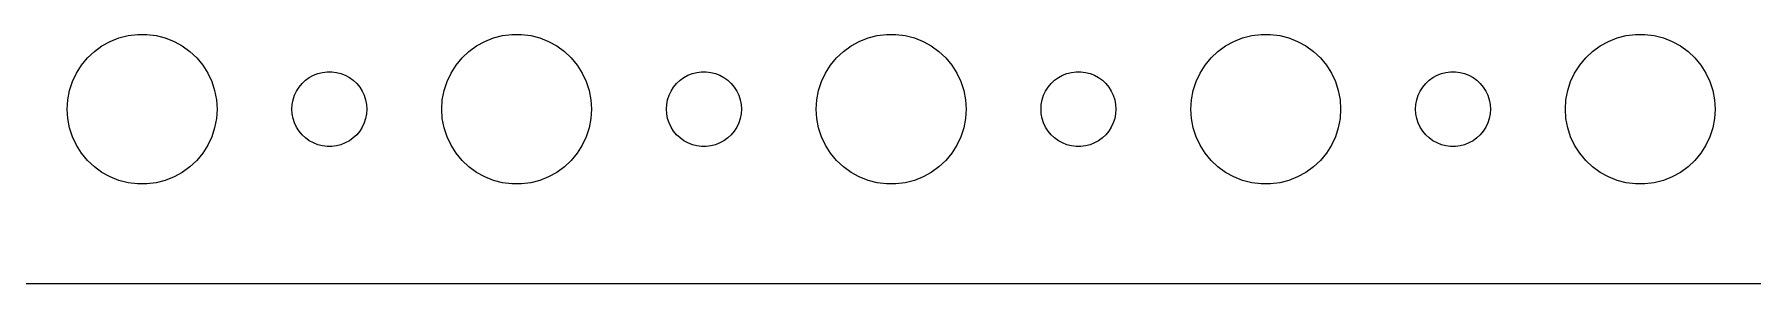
# Model space of a CAD drawing. Header units: metres. Extents: x -134 to 134, y -134 to 134.
# Drawn here: x -71.8 to -3, y -134.5 to -124.5 of the extents above; entities that cross this region are included whole.
import ezdxf

# ---------------------------------------------------------------- set-up
doc = ezdxf.new("R2010")
doc.units = ezdxf.units.M

msp = doc.modelspace()

# ---------------------------------------------------------------- linework, layer by layer
for p, q in [((-68.427, -124.647), (-68.0621, -124.553)), ((-68.0621, -124.553), (-67.6884, -124.506)), ((-67.6884, -124.506), (-67.3116, -124.506)), ((-67.3116, -124.506), (-66.9379, -124.553)), ((-66.9379, -124.553), (-66.573, -124.647)), ((-53.427, -124.647), (-53.0621, -124.553)), ((-53.0621, -124.553), (-52.6884, -124.506)), ((-52.6884, -124.506), (-52.3116, -124.506)), ((-52.3116, -124.506), (-51.9379, -124.553)), ((-51.9379, -124.553), (-51.5729, -124.647)), ((-38.427, -124.647), (-38.0621, -124.553)), ((-38.0621, -124.553), (-37.6884, -124.506)), ((-37.6884, -124.506), (-37.3116, -124.506)), ((-37.3116, -124.506), (-36.9379, -124.553)), ((-36.9379, -124.553), (-36.5729, -124.647)), ((-23.427, -124.647), (-23.0621, -124.553)), ((-23.0621, -124.553), (-22.6884, -124.506)), ((-22.6884, -124.506), (-22.3116, -124.506)), ((-22.3116, -124.506), (-21.9379, -124.553)), ((-21.9379, -124.553), (-21.5729, -124.647)), ((-8.42705, -124.647), (-8.06213, -124.553)), ((-8.06213, -124.553), (-7.68837, -124.506)), ((-7.68837, -124.506), (-7.31161, -124.506)), ((-7.31161, -124.506), (-6.93785, -124.553)), ((-6.93785, -124.553), (-6.57294, -124.647)), ((-69.6869, -125.446), (-69.4123, -125.188)), ((-69.4123, -125.188), (-69.1075, -124.967)), ((-69.1075, -124.967), (-68.7773, -124.786)), ((-68.7773, -124.786), (-68.427, -124.647)), ((-66.573, -124.647), (-66.2227, -124.786)), ((-66.2227, -124.786), (-65.8925, -124.967)), ((-65.8925, -124.967), (-65.5877, -125.188)), ((-65.5877, -125.188), (-65.3131, -125.446)), ((-54.6869, -125.446), (-54.4123, -125.188)), ((-54.4123, -125.188), (-54.1075, -124.967)), ((-54.1075, -124.967), (-53.7773, -124.786)), ((-53.7773, -124.786), (-53.427, -124.647)), ((-51.5729, -124.647), (-51.2227, -124.786)), ((-51.2227, -124.786), (-50.8925, -124.967)), ((-50.8925, -124.967), (-50.5877, -125.188)), ((-50.5877, -125.188), (-50.3131, -125.446)), ((-39.6869, -125.446), (-39.4123, -125.188)), ((-39.4123, -125.188), (-39.1075, -124.967)), ((-39.1075, -124.967), (-38.7773, -124.786)), ((-38.7773, -124.786), (-38.427, -124.647)), ((-36.5729, -124.647), (-36.2227, -124.786)), ((-36.2227, -124.786), (-35.8925, -124.967)), ((-35.8925, -124.967), (-35.5877, -125.188)), ((-35.5877, -125.188), (-35.3131, -125.446)), ((-24.6869, -125.446), (-24.4123, -125.188)), ((-24.4123, -125.188), (-24.1075, -124.967)), ((-24.1075, -124.967), (-23.7773, -124.786)), ((-23.7773, -124.786), (-23.427, -124.647)), ((-21.5729, -124.647), (-21.2227, -124.786)), ((-21.2227, -124.786), (-20.8925, -124.967)), ((-20.8925, -124.967), (-20.5877, -125.188)), ((-20.5877, -125.188), (-20.3131, -125.446)), ((-9.6869, -125.446), (-9.41226, -125.188)), ((-9.41226, -125.188), (-9.10747, -124.967)), ((-9.10747, -124.967), (-8.77733, -124.786)), ((-8.77733, -124.786), (-8.42705, -124.647)), ((-6.57294, -124.647), (-6.22266, -124.786)), ((-6.22266, -124.786), (-5.89252, -124.967)), ((-5.89252, -124.967), (-5.58772, -125.188)), ((-5.58772, -125.188), (-5.31308, -125.446)), ((-70.1289, -126.055), (-69.927, -125.737)), ((-69.927, -125.737), (-69.6869, -125.446)), ((-65.3131, -125.446), (-65.073, -125.737)), ((-65.073, -125.737), (-64.8711, -126.055)), ((-55.1289, -126.055), (-54.927, -125.737)), ((-54.927, -125.737), (-54.6869, -125.446)), ((-50.3131, -125.446), (-50.0729, -125.737)), ((-50.0729, -125.737), (-49.8711, -126.055)), ((-40.1289, -126.055), (-39.927, -125.737)), ((-39.927, -125.737), (-39.6869, -125.446)), ((-35.3131, -125.446), (-35.0729, -125.737)), ((-35.0729, -125.737), (-34.8711, -126.055)), ((-25.1289, -126.055), (-24.927, -125.737)), ((-24.927, -125.737), (-24.6869, -125.446)), ((-20.3131, -125.446), (-20.0729, -125.737)), ((-20.0729, -125.737), (-19.8711, -126.055)), ((-10.1289, -126.055), (-9.92705, -125.737)), ((-9.92705, -125.737), (-9.6869, -125.446)), ((-5.31308, -125.446), (-5.07294, -125.737)), ((-5.07294, -125.737), (-4.87108, -126.055)), ((-70.4057, -126.754), (-70.2893, -126.396)), ((-70.2893, -126.396), (-70.1289, -126.055)), ((-64.8711, -126.055), (-64.7107, -126.396)), ((-64.7107, -126.396), (-64.5943, -126.754)), ((-61.3145, -126.777), (-61.2135, -126.618)), ((-61.2135, -126.618), (-61.0934, -126.473)), ((-61.0934, -126.473), (-60.9561, -126.344)), ((-60.9561, -126.344), (-60.8037, -126.234)), ((-60.8037, -126.234), (-60.6387, -126.143)), ((-60.6387, -126.143), (-60.4635, -126.073)), ((-60.4635, -126.073), (-60.2811, -126.027)), ((-60.2811, -126.027), (-60.0942, -126.003)), ((-60.0942, -126.003), (-59.9058, -126.003)), ((-59.9058, -126.003), (-59.7189, -126.027)), ((-59.7189, -126.027), (-59.5365, -126.073)), ((-59.5365, -126.073), (-59.3613, -126.143)), ((-59.3613, -126.143), (-59.1963, -126.234)), ((-59.1963, -126.234), (-59.0439, -126.344)), ((-59.0439, -126.344), (-58.9065, -126.473)), ((-58.9065, -126.473), (-58.7865, -126.618)), ((-58.7865, -126.618), (-58.6855, -126.777)), ((-55.4057, -126.754), (-55.2893, -126.396)), ((-55.2893, -126.396), (-55.1289, -126.055)), ((-49.8711, -126.055), (-49.7107, -126.396)), ((-49.7107, -126.396), (-49.5942, -126.754)), ((-46.3145, -126.777), (-46.2135, -126.618)), ((-46.2135, -126.618), (-46.0934, -126.473)), ((-46.0934, -126.473), (-45.9561, -126.344)), ((-45.9561, -126.344), (-45.8037, -126.234)), ((-45.8037, -126.234), (-45.6387, -126.143)), ((-45.6387, -126.143), (-45.4635, -126.073)), ((-45.4635, -126.073), (-45.2811, -126.027)), ((-45.2811, -126.027), (-45.0942, -126.003)), ((-45.0942, -126.003), (-44.9058, -126.003)), ((-44.9058, -126.003), (-44.7189, -126.027)), ((-44.7189, -126.027), (-44.5365, -126.073)), ((-44.5365, -126.073), (-44.3613, -126.143)), ((-44.3613, -126.143), (-44.1963, -126.234)), ((-44.1963, -126.234), (-44.0439, -126.344)), ((-44.0439, -126.344), (-43.9065, -126.473)), ((-43.9065, -126.473), (-43.7865, -126.618)), ((-43.7865, -126.618), (-43.6855, -126.777)), ((-40.4057, -126.754), (-40.2893, -126.396)), ((-40.2893, -126.396), (-40.1289, -126.055)), ((-34.8711, -126.055), (-34.7107, -126.396)), ((-34.7107, -126.396), (-34.5942, -126.754)), ((-31.3145, -126.777), (-31.2135, -126.618)), ((-31.2135, -126.618), (-31.0934, -126.473)), ((-31.0934, -126.473), (-30.9561, -126.344)), ((-30.9561, -126.344), (-30.8037, -126.234)), ((-30.8037, -126.234), (-30.6387, -126.143)), ((-30.6387, -126.143), (-30.4635, -126.073)), ((-30.4635, -126.073), (-30.2811, -126.027)), ((-30.2811, -126.027), (-30.0942, -126.003)), ((-30.0942, -126.003), (-29.9058, -126.003)), ((-29.9058, -126.003), (-29.7189, -126.027)), ((-29.7189, -126.027), (-29.5365, -126.073)), ((-29.5365, -126.073), (-29.3613, -126.143)), ((-29.3613, -126.143), (-29.1963, -126.234)), ((-29.1963, -126.234), (-29.0439, -126.344)), ((-29.0439, -126.344), (-28.9065, -126.473)), ((-28.9065, -126.473), (-28.7865, -126.618)), ((-28.7865, -126.618), (-28.6855, -126.777)), ((-25.4057, -126.754), (-25.2893, -126.396)), ((-25.2893, -126.396), (-25.1289, -126.055)), ((-19.8711, -126.055), (-19.7107, -126.396)), ((-19.7107, -126.396), (-19.5942, -126.754)), ((-16.3145, -126.777), (-16.2135, -126.618)), ((-16.2135, -126.618), (-16.0934, -126.473)), ((-16.0934, -126.473), (-15.9561, -126.344)), ((-15.9561, -126.344), (-15.8037, -126.234)), ((-15.8037, -126.234), (-15.6387, -126.143)), ((-15.6387, -126.143), (-15.4635, -126.073)), ((-15.4635, -126.073), (-15.2811, -126.027)), ((-15.2811, -126.027), (-15.0942, -126.003)), ((-15.0942, -126.003), (-14.9058, -126.003)), ((-14.9058, -126.003), (-14.7189, -126.027)), ((-14.7189, -126.027), (-14.5365, -126.073)), ((-14.5365, -126.073), (-14.3613, -126.143)), ((-14.3613, -126.143), (-14.1963, -126.234)), ((-14.1963, -126.234), (-14.0439, -126.344)), ((-14.0439, -126.344), (-13.9065, -126.473)), ((-13.9065, -126.473), (-13.7865, -126.618)), ((-13.7865, -126.618), (-13.6855, -126.777)), ((-10.4057, -126.754), (-10.2893, -126.396)), ((-10.2893, -126.396), (-10.1289, -126.055)), ((-4.87108, -126.055), (-4.71066, -126.396)), ((-4.71066, -126.396), (-4.59424, -126.754)), ((-70.5, -127.5), (-70.4763, -127.124)), ((-70.4763, -127.124), (-70.4057, -126.754)), ((-64.5943, -126.754), (-64.5237, -127.124)), ((-64.5237, -127.124), (-64.5, -127.5)), ((-61.4882, -127.312), (-61.4529, -127.127)), ((-61.4529, -127.127), (-61.3947, -126.948)), ((-61.3947, -126.948), (-61.3145, -126.777)), ((-58.6855, -126.777), (-58.6053, -126.948)), ((-58.6053, -126.948), (-58.5471, -127.127)), ((-58.5471, -127.127), (-58.5118, -127.312)), ((-55.5, -127.5), (-55.4763, -127.124)), ((-55.4763, -127.124), (-55.4057, -126.754)), ((-49.5942, -126.754), (-49.5237, -127.124)), ((-49.5237, -127.124), (-49.5, -127.5)), ((-46.4882, -127.312), (-46.4529, -127.127)), ((-46.4529, -127.127), (-46.3947, -126.948)), ((-46.3947, -126.948), (-46.3145, -126.777)), ((-43.6855, -126.777), (-43.6053, -126.948)), ((-43.6053, -126.948), (-43.5471, -127.127)), ((-43.5471, -127.127), (-43.5118, -127.312)), ((-40.5, -127.5), (-40.4763, -127.124)), ((-40.4763, -127.124), (-40.4057, -126.754)), ((-34.5942, -126.754), (-34.5237, -127.124)), ((-34.5237, -127.124), (-34.5, -127.5)), ((-31.4882, -127.312), (-31.4529, -127.127)), ((-31.4529, -127.127), (-31.3947, -126.948)), ((-31.3947, -126.948), (-31.3145, -126.777)), ((-28.6855, -126.777), (-28.6053, -126.948)), ((-28.6053, -126.948), (-28.5471, -127.127)), ((-28.5471, -127.127), (-28.5118, -127.312)), ((-25.5, -127.5), (-25.4763, -127.124)), ((-25.4763, -127.124), (-25.4057, -126.754)), ((-19.5942, -126.754), (-19.5237, -127.124)), ((-19.5237, -127.124), (-19.5, -127.5)), ((-16.4882, -127.312), (-16.4529, -127.127)), ((-16.4529, -127.127), (-16.3947, -126.948)), ((-16.3947, -126.948), (-16.3145, -126.777)), ((-13.6855, -126.777), (-13.6053, -126.948)), ((-13.6053, -126.948), (-13.5471, -127.127)), ((-13.5471, -127.127), (-13.5118, -127.312)), ((-10.5, -127.5), (-10.4763, -127.124)), ((-10.4763, -127.124), (-10.4057, -126.754)), ((-4.59424, -126.754), (-4.52365, -127.124)), ((-4.52365, -127.124), (-4.5, -127.5)), ((-70.4763, -127.876), (-70.5, -127.5)), ((-70.4057, -128.246), (-70.4763, -127.876)), ((-64.5237, -127.876), (-64.5943, -128.246)), ((-64.5, -127.5), (-64.5237, -127.876)), ((-61.5, -127.5), (-61.4882, -127.312)), ((-61.4882, -127.688), (-61.5, -127.5)), ((-61.4529, -127.873), (-61.4882, -127.688)), ((-61.3947, -128.052), (-61.4529, -127.873)), ((-58.5471, -127.873), (-58.6053, -128.052)), ((-58.5118, -127.688), (-58.5471, -127.873)), ((-58.5118, -127.312), (-58.5, -127.5)), ((-58.5, -127.5), (-58.5118, -127.688)), ((-55.4763, -127.876), (-55.5, -127.5)), ((-55.4057, -128.246), (-55.4763, -127.876)), ((-49.5237, -127.876), (-49.5942, -128.246)), ((-49.5, -127.5), (-49.5237, -127.876)), ((-46.5, -127.5), (-46.4882, -127.312)), ((-46.4882, -127.688), (-46.5, -127.5)), ((-46.4529, -127.873), (-46.4882, -127.688)), ((-46.3947, -128.052), (-46.4529, -127.873)), ((-43.5471, -127.873), (-43.6053, -128.052)), ((-43.5118, -127.688), (-43.5471, -127.873)), ((-43.5118, -127.312), (-43.5, -127.5)), ((-43.5, -127.5), (-43.5118, -127.688)), ((-40.4763, -127.876), (-40.5, -127.5)), ((-40.4057, -128.246), (-40.4763, -127.876)), ((-34.5237, -127.876), (-34.5942, -128.246)), ((-34.5, -127.5), (-34.5237, -127.876)), ((-31.5, -127.5), (-31.4882, -127.312)), ((-31.4882, -127.688), (-31.5, -127.5)), ((-31.4529, -127.873), (-31.4882, -127.688)), ((-31.3947, -128.052), (-31.4529, -127.873)), ((-28.5471, -127.873), (-28.6053, -128.052)), ((-28.5118, -127.688), (-28.5471, -127.873)), ((-28.5118, -127.312), (-28.5, -127.5)), ((-28.5, -127.5), (-28.5118, -127.688)), ((-25.4763, -127.876), (-25.5, -127.5)), ((-25.4057, -128.246), (-25.4763, -127.876)), ((-19.5237, -127.876), (-19.5942, -128.246)), ((-19.5, -127.5), (-19.5237, -127.876)), ((-16.5, -127.5), (-16.4882, -127.312)), ((-16.4882, -127.688), (-16.5, -127.5)), ((-16.4529, -127.873), (-16.4882, -127.688)), ((-16.3947, -128.052), (-16.4529, -127.873)), ((-13.5471, -127.873), (-13.6053, -128.052)), ((-13.5118, -127.688), (-13.5471, -127.873)), ((-13.5118, -127.312), (-13.5, -127.5)), ((-13.5, -127.5), (-13.5118, -127.688)), ((-10.4763, -127.876), (-10.5, -127.5)), ((-10.4057, -128.246), (-10.4763, -127.876)), ((-4.52365, -127.876), (-4.59424, -128.246)), ((-4.5, -127.5), (-4.52365, -127.876)), ((-70.2893, -128.604), (-70.4057, -128.246)), ((-70.1289, -128.945), (-70.2893, -128.604)), ((-64.7107, -128.604), (-64.8711, -128.945)), ((-64.5943, -128.246), (-64.7107, -128.604)), ((-61.3145, -128.223), (-61.3947, -128.052)), ((-61.2135, -128.382), (-61.3145, -128.223)), ((-61.0934, -128.527), (-61.2135, -128.382)), ((-60.9561, -128.656), (-61.0934, -128.527)), ((-60.8037, -128.766), (-60.9561, -128.656)), ((-59.0439, -128.656), (-59.1963, -128.766)), ((-58.9065, -128.527), (-59.0439, -128.656)), ((-58.7865, -128.382), (-58.9065, -128.527)), ((-58.6855, -128.223), (-58.7865, -128.382)), ((-58.6053, -128.052), (-58.6855, -128.223)), ((-55.2893, -128.604), (-55.4057, -128.246)), ((-55.1289, -128.945), (-55.2893, -128.604)), ((-49.7107, -128.604), (-49.8711, -128.945)), ((-49.5942, -128.246), (-49.7107, -128.604)), ((-46.3145, -128.223), (-46.3947, -128.052)), ((-46.2135, -128.382), (-46.3145, -128.223)), ((-46.0934, -128.527), (-46.2135, -128.382)), ((-45.9561, -128.656), (-46.0934, -128.527)), ((-45.8037, -128.766), (-45.9561, -128.656)), ((-44.0439, -128.656), (-44.1963, -128.766)), ((-43.9065, -128.527), (-44.0439, -128.656)), ((-43.7865, -128.382), (-43.9065, -128.527)), ((-43.6855, -128.223), (-43.7865, -128.382)), ((-43.6053, -128.052), (-43.6855, -128.223)), ((-40.2893, -128.604), (-40.4057, -128.246)), ((-40.1289, -128.945), (-40.2893, -128.604)), ((-34.7107, -128.604), (-34.8711, -128.945)), ((-34.5942, -128.246), (-34.7107, -128.604)), ((-31.3145, -128.223), (-31.3947, -128.052)), ((-31.2135, -128.382), (-31.3145, -128.223)), ((-31.0934, -128.527), (-31.2135, -128.382)), ((-30.9561, -128.656), (-31.0934, -128.527)), ((-30.8037, -128.766), (-30.9561, -128.656)), ((-29.0439, -128.656), (-29.1963, -128.766)), ((-28.9065, -128.527), (-29.0439, -128.656)), ((-28.7865, -128.382), (-28.9065, -128.527)), ((-28.6855, -128.223), (-28.7865, -128.382)), ((-28.6053, -128.052), (-28.6855, -128.223)), ((-25.2893, -128.604), (-25.4057, -128.246)), ((-25.1289, -128.945), (-25.2893, -128.604)), ((-19.7107, -128.604), (-19.8711, -128.945)), ((-19.5942, -128.246), (-19.7107, -128.604)), ((-16.3145, -128.223), (-16.3947, -128.052)), ((-16.2135, -128.382), (-16.3145, -128.223)), ((-16.0934, -128.527), (-16.2135, -128.382)), ((-15.9561, -128.656), (-16.0934, -128.527)), ((-15.8037, -128.766), (-15.9561, -128.656)), ((-14.0439, -128.656), (-14.1963, -128.766)), ((-13.9065, -128.527), (-14.0439, -128.656)), ((-13.7865, -128.382), (-13.9065, -128.527)), ((-13.6855, -128.223), (-13.7865, -128.382)), ((-13.6053, -128.052), (-13.6855, -128.223)), ((-10.2893, -128.604), (-10.4057, -128.246)), ((-10.1289, -128.945), (-10.2893, -128.604)), ((-4.71066, -128.604), (-4.87108, -128.945)), ((-4.59424, -128.246), (-4.71066, -128.604)), ((-69.927, -129.263), (-70.1289, -128.945)), ((-69.6869, -129.554), (-69.927, -129.263)), ((-65.073, -129.263), (-65.3131, -129.554)), ((-64.8711, -128.945), (-65.073, -129.263)), ((-60.6387, -128.857), (-60.8037, -128.766)), ((-60.4635, -128.927), (-60.6387, -128.857)), ((-60.2811, -128.973), (-60.4635, -128.927)), ((-60.0942, -128.997), (-60.2811, -128.973)), ((-59.9058, -128.997), (-60.0942, -128.997)), ((-59.7189, -128.973), (-59.9058, -128.997)), ((-59.5365, -128.927), (-59.7189, -128.973)), ((-59.3613, -128.857), (-59.5365, -128.927)), ((-59.1963, -128.766), (-59.3613, -128.857)), ((-54.927, -129.263), (-55.1289, -128.945)), ((-54.6869, -129.554), (-54.927, -129.263)), ((-50.0729, -129.263), (-50.3131, -129.554)), ((-49.8711, -128.945), (-50.0729, -129.263)), ((-45.6387, -128.857), (-45.8037, -128.766)), ((-45.4635, -128.927), (-45.6387, -128.857)), ((-45.2811, -128.973), (-45.4635, -128.927)), ((-45.0942, -128.997), (-45.2811, -128.973)), ((-44.9058, -128.997), (-45.0942, -128.997)), ((-44.7189, -128.973), (-44.9058, -128.997)), ((-44.5365, -128.927), (-44.7189, -128.973)), ((-44.3613, -128.857), (-44.5365, -128.927)), ((-44.1963, -128.766), (-44.3613, -128.857)), ((-39.927, -129.263), (-40.1289, -128.945)), ((-39.6869, -129.554), (-39.927, -129.263)), ((-35.0729, -129.263), (-35.3131, -129.554)), ((-34.8711, -128.945), (-35.0729, -129.263)), ((-30.6387, -128.857), (-30.8037, -128.766)), ((-30.4635, -128.927), (-30.6387, -128.857)), ((-30.2811, -128.973), (-30.4635, -128.927)), ((-30.0942, -128.997), (-30.2811, -128.973)), ((-29.9058, -128.997), (-30.0942, -128.997)), ((-29.7189, -128.973), (-29.9058, -128.997)), ((-29.5365, -128.927), (-29.7189, -128.973)), ((-29.3613, -128.857), (-29.5365, -128.927)), ((-29.1963, -128.766), (-29.3613, -128.857)), ((-24.927, -129.263), (-25.1289, -128.945)), ((-24.6869, -129.554), (-24.927, -129.263)), ((-20.0729, -129.263), (-20.3131, -129.554)), ((-19.8711, -128.945), (-20.0729, -129.263)), ((-15.6387, -128.857), (-15.8037, -128.766)), ((-15.4635, -128.927), (-15.6387, -128.857)), ((-15.2811, -128.973), (-15.4635, -128.927)), ((-15.0942, -128.997), (-15.2811, -128.973)), ((-14.9058, -128.997), (-15.0942, -128.997)), ((-14.7189, -128.973), (-14.9058, -128.997)), ((-14.5365, -128.927), (-14.7189, -128.973)), ((-14.3613, -128.857), (-14.5365, -128.927)), ((-14.1963, -128.766), (-14.3613, -128.857)), ((-9.92705, -129.263), (-10.1289, -128.945)), ((-9.6869, -129.554), (-9.92705, -129.263)), ((-5.07294, -129.263), (-5.31308, -129.554)), ((-4.87108, -128.945), (-5.07294, -129.263)), ((-69.4123, -129.812), (-69.6869, -129.554)), ((-69.1075, -130.033), (-69.4123, -129.812)), ((-68.7773, -130.214), (-69.1075, -130.033)), ((-65.8925, -130.033), (-66.2227, -130.214)), ((-65.5877, -129.812), (-65.8925, -130.033)), ((-65.3131, -129.554), (-65.5877, -129.812)), ((-54.4123, -129.812), (-54.6869, -129.554)), ((-54.1075, -130.033), (-54.4123, -129.812)), ((-53.7773, -130.214), (-54.1075, -130.033)), ((-50.8925, -130.033), (-51.2227, -130.214)), ((-50.5877, -129.812), (-50.8925, -130.033)), ((-50.3131, -129.554), (-50.5877, -129.812)), ((-39.4123, -129.812), (-39.6869, -129.554)), ((-39.1075, -130.033), (-39.4123, -129.812)), ((-38.7773, -130.214), (-39.1075, -130.033)), ((-35.8925, -130.033), (-36.2227, -130.214)), ((-35.5877, -129.812), (-35.8925, -130.033)), ((-35.3131, -129.554), (-35.5877, -129.812)), ((-24.4123, -129.812), (-24.6869, -129.554)), ((-24.1075, -130.033), (-24.4123, -129.812)), ((-23.7773, -130.214), (-24.1075, -130.033)), ((-20.8925, -130.033), (-21.2227, -130.214)), ((-20.5877, -129.812), (-20.8925, -130.033)), ((-20.3131, -129.554), (-20.5877, -129.812)), ((-9.41226, -129.812), (-9.6869, -129.554)), ((-9.10747, -130.033), (-9.41226, -129.812)), ((-8.77733, -130.214), (-9.10747, -130.033)), ((-5.89252, -130.033), (-6.22266, -130.214)), ((-5.58772, -129.812), (-5.89252, -130.033)), ((-5.31308, -129.554), (-5.58772, -129.812)), ((-68.427, -130.353), (-68.7773, -130.214)), ((-68.0621, -130.447), (-68.427, -130.353)), ((-67.6884, -130.494), (-68.0621, -130.447)), ((-67.3116, -130.494), (-67.6884, -130.494)), ((-66.9379, -130.447), (-67.3116, -130.494)), ((-66.573, -130.353), (-66.9379, -130.447)), ((-66.2227, -130.214), (-66.573, -130.353)), ((-53.427, -130.353), (-53.7773, -130.214)), ((-53.0621, -130.447), (-53.427, -130.353)), ((-52.6884, -130.494), (-53.0621, -130.447)), ((-52.3116, -130.494), (-52.6884, -130.494)), ((-51.9379, -130.447), (-52.3116, -130.494)), ((-51.5729, -130.353), (-51.9379, -130.447)), ((-51.2227, -130.214), (-51.5729, -130.353)), ((-38.427, -130.353), (-38.7773, -130.214)), ((-38.0621, -130.447), (-38.427, -130.353)), ((-37.6884, -130.494), (-38.0621, -130.447)), ((-37.3116, -130.494), (-37.6884, -130.494)), ((-36.9379, -130.447), (-37.3116, -130.494)), ((-36.5729, -130.353), (-36.9379, -130.447)), ((-36.2227, -130.214), (-36.5729, -130.353)), ((-23.427, -130.353), (-23.7773, -130.214)), ((-23.0621, -130.447), (-23.427, -130.353)), ((-22.6884, -130.494), (-23.0621, -130.447)), ((-22.3116, -130.494), (-22.6884, -130.494)), ((-21.9379, -130.447), (-22.3116, -130.494)), ((-21.5729, -130.353), (-21.9379, -130.447)), ((-21.2227, -130.214), (-21.5729, -130.353)), ((-8.42705, -130.353), (-8.77733, -130.214)), ((-8.06213, -130.447), (-8.42705, -130.353)), ((-7.68837, -130.494), (-8.06213, -130.447)), ((-7.31161, -130.494), (-7.68837, -130.494)), ((-6.93785, -130.447), (-7.31161, -130.494)), ((-6.57294, -130.353), (-6.93785, -130.447)), ((-6.22266, -130.214), (-6.57294, -130.353)), ((-129.814, -134.49), (129.814, -134.49))]:
    msp.add_line(p, q)

doc.saveas('drawing.dxf')
